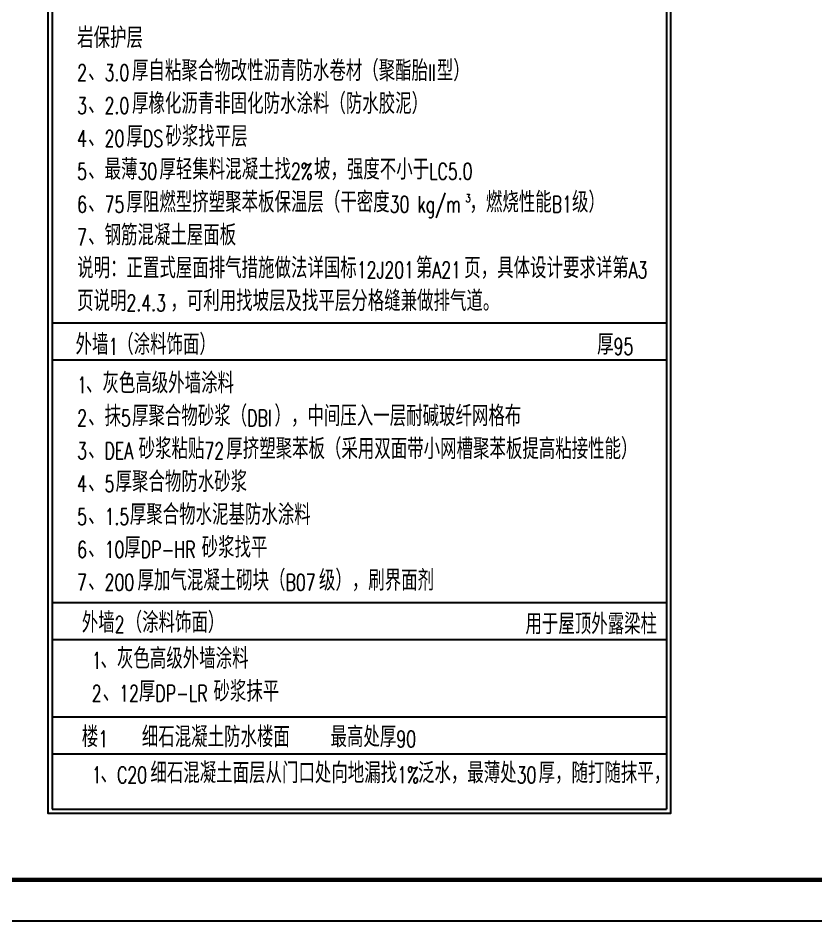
# Model space of a CAD drawing. Extents: x 1109697 to 1467097, y -139975 to 53891.
# Drawn here: x 1414517 to 1433921, y -139975 to -118011 of the extents above; entities that cross this region are included whole.
import ezdxf

# ---------------------------------------------------------------- set-up
doc = ezdxf.new("R2010")
doc.units = 0
doc.header["$LTSCALE"] = 1000
doc.header["$MEASUREMENT"] = 0
for name, color, linetype in [('FINELINE', 4, 'Continuous'), ('PUB_TEXT', 7, 'Continuous'), ('PUB_TITLE', 4, 'Continuous'), ('WALL', 5, 'Continuous')]:
    doc.layers.add(name, color=color, linetype=linetype)
doc.styles.add('_HZTXT', font='SIMPLEX', dxfattribs={"width": 0.8, "bigfont": 'HZTXT'})

msp = doc.modelspace()

# ---------------------------------------------------------------- linework, layer by layer
at = {"layer": 'FINELINE'}
for p, q in [((1415350, -84498), (1415350, -137260)), ((1430286, -84498), (1430286, -137260)), ((1415350, -137260), (1430286, -137260))]:
    msp.add_line(p, q, dxfattribs=at)
at = {"layer": 'PUB_TITLE'}
msp.add_lwpolyline([(1361997, -139975), (1467097, -139975), (1467097, -80575), (1361997, -80575)], close=True, dxfattribs=at)
at = {"layer": 'PUB_TITLE', "const_width": 100}
msp.add_lwpolyline([(1364497, -138975), (1466097, -138975), (1466097, -81575), (1364497, -81575)], close=True, dxfattribs=at)
at = {"layer": 'WALL'}
for p, q in [((1415350, -125427), (1430286, -125427)), ((1415350, -126327), (1430286, -126327)), ((1415350, -132227), (1430285, -132227)), ((1415350, -133127), (1430285, -133127)), ((1415350, -135010), (1430285, -135010)), ((1415350, -135910), (1430285, -135910))]:
    msp.add_line(p, q, dxfattribs=at)
msp.add_lwpolyline([(1415250, -84398), (1430386, -84398), (1430386, -137360), (1415250, -137360), (1415250, -84398)], dxfattribs=at)

# ---------------------------------------------------------------- texts
at = {"layer": 'PUB_TEXT', "style": '_HZTXT'}
for s, height, width, p in [('岩保护层', 500, 0.8, (1415954, -118741)), ('厚自粘聚合物改性沥青防水卷材（聚酯胎', 500, 0.8, (1417288, -119541)), ('型）', 500, 0.8, (1424701, -119541)), ('2', 400, 0.7, (1415954, -119541)), ('3.0', 400, 0.7, (1416621, -119541)), ('II', 400, 0.7, (1424488, -119541)), ('、', 500, 0.8, (1416221, -119541)), ('厚橡化沥青非固化防水涂料（防水胶泥）', 500, 0.8, (1417288, -120341)), ('3', 400, 0.7, (1415954, -120341)), ('2.0', 400, 0.7, (1416621, -120341)), ('、', 500, 0.8, (1416221, -120341)), ('4', 400, 0.7, (1415954, -121141)), ('20', 400, 0.7, (1416621, -121141)), ('厚', 500, 0.8, (1417154, -121141)), ('DS', 400, 0.7, (1417554, -121141)), ('砂浆找平层', 500, 0.8, (1418101, -121141)), ('、', 500, 0.8, (1416221, -121141)), ('、最薄', 500, 0.8, (1416221, -121941)), ('厚轻集料混凝土找', 500, 0.8, (1417954, -121941)), ('坡，强度不小于', 500, 0.8, (1421714, -121941)), ('5', 400, 0.7, (1415954, -121941)), ('30', 400, 0.7, (1417421, -121941)), ('2%', 400, 0.7, (1421154, -121941)), ('LC5.0', 400, 0.7, (1424514, -121941)), ('6', 400, 0.7, (1415954, -122741)), ('75', 400, 0.7, (1416621, -122741)), ('厚阻燃型挤塑聚苯板保温层（干密度', 500, 0.8, (1417154, -122741)), ('30', 400, 0.7, (1423554, -122741)), ('kg/m', 400, 0.7, (1424229, -122741)), ('3', 200, 0.7, (1425402, -122491)), ('，燃烧性能', 500, 0.8, (1425495, -122741)), ('B1', 400, 0.7, (1427495, -122741)), ('级）', 500, 0.8, (1427989, -122741)), ('、', 500, 0.8, (1416221, -122741)), ('、钢筋混凝土屋面板', 500, 0.8, (1416221, -123541)), ('7', 400, 0.7, (1415954, -123541)), ('说明：正置式屋面排气措施做法详国标', 500, 0.8, (1415954, -124341)), ('第', 500, 0.8, (1424194, -124341)), ('页，具体设计要求详第', 500, 0.8, (1425368, -124341)), ('12J201', 400, 0.7, (1422754, -124341)), ('A21', 400, 0.7, (1424594, -124341)), ('A3', 400, 0.7, (1429368, -124341)), ('页说明', 500, 0.8, (1415954, -125141)), ('2.4.3', 400, 0.7, (1417154, -125141)), ('，可利用找坡层及找平层分格缝兼做排气道。', 500, 0.8, (1418221, -125141)), ('外墙', 500, 0.8, (1415915, -126201)), ('1', 400, 0.7, (1416715, -126201)), ('（涂料饰面）', 500, 0.8, (1416928, -126201)), ('厚', 500, 0.8, (1428600, -126201)), ('95', 400, 0.7, (1429000, -126201)), ('、灰色高级外墙涂料', 500, 0.8, (1416168, -127140)), ('1', 400, 0.7, (1415954, -127140)), ('、抹', 500, 0.8, (1416221, -127940)), ('厚聚合物砂浆（', 500, 0.8, (1417288, -127940)), ('），中间压入一层耐碱玻纤网格布', 500, 0.8, (1420754, -127940)), ('2', 400, 0.7, (1415954, -127940)), ('5', 400, 0.7, (1417021, -127940)), ('DBI', 400, 0.7, (1420088, -127940)), ('砂浆粘贴', 500, 0.8, (1417448, -128740)), ('厚挤塑聚苯板（采用双面带小网槽聚苯板提高粘接性能）', 500, 0.8, (1419581, -128740)), ('3', 400, 0.7, (1415954, -128740)), ('DEA', 400, 0.7, (1416621, -128740)), ('72', 400, 0.7, (1419048, -128740)), ('、', 500, 0.8, (1416221, -128740)), ('4', 400, 0.7, (1415954, -129540)), ('5', 400, 0.7, (1416621, -129540)), ('厚聚合物防水砂浆', 500, 0.8, (1416888, -129540)), ('、', 500, 0.8, (1416221, -129540)), ('厚聚合物水泥基防水涂料', 500, 0.8, (1417234, -130340)), ('5', 400, 0.7, (1415954, -130340)), ('1.5', 400, 0.7, (1416621, -130340)), ('、', 500, 0.8, (1416221, -130340)), ('厚', 500, 0.8, (1417101, -131140)), ('砂浆找平', 500, 0.8, (1418981, -131140)), ('6', 400, 0.7, (1415954, -131140)), ('10', 400, 0.7, (1416621, -131140)), ('DP-HR', 400, 0.7, (1417501, -131140)), ('、', 500, 0.8, (1416221, -131140)), ('7', 400, 0.7, (1415954, -131940)), ('200', 400, 0.7, (1416621, -131940)), ('厚加气混凝土砌块（', 500, 0.8, (1417421, -131940)), ('B07', 400, 0.7, (1421021, -131940)), ('级），刷界面剂', 500, 0.8, (1421834, -131940)), ('、', 500, 0.8, (1416221, -131940)), ('外墙', 500, 0.8, (1416067, -132965)), ('（涂料饰面）', 500, 0.8, (1417134, -132965)), ('2', 400, 0.7, (1416867, -132965)), ('用于屋顶外露梁柱', 500, 0.8, (1426857, -133001)), ('、灰色高级外墙涂料', 500, 0.8, (1416522, -133840)), ('1', 400, 0.7, (1416309, -133840)), ('厚', 500, 0.8, (1417456, -134640)), ('砂浆抹平', 500, 0.8, (1419269, -134640)), ('2', 400, 0.7, (1416309, -134640)), ('12', 400, 0.7, (1416976, -134640)), ('DP-LR', 400, 0.7, (1417856, -134640)), ('、', 500, 0.8, (1416576, -134640)), ('楼', 500, 0.8, (1416067, -135748)), ('细石混凝土防水楼面', 500, 0.8, (1417527, -135748)), ('最高处厚', 500, 0.8, (1422115, -135748)), ('1', 400, 0.7, (1416467, -135748)), ('90', 400, 0.7, (1423715, -135748)), ('细石混凝土面层从门口处向地漏找', 500, 0.8, (1417736, -136624)), ('泛水，最薄处', 500, 0.8, (1424242, -136624)), ('厚，随打随抹平，', 500, 0.8, (1427176, -136624)), ('1', 400, 0.7, (1416309, -136624)), ('C20', 400, 0.7, (1416922, -136624)), ('1%', 400, 0.7, (1423736, -136624)), ('30', 400, 0.7, (1426642, -136624)), ('、', 500, 0.8, (1416522, -136624))]:
    msp.add_text(s, height=height, dxfattribs=dict(at, width=width)).set_placement(p)

doc.saveas('drawing.dxf')
